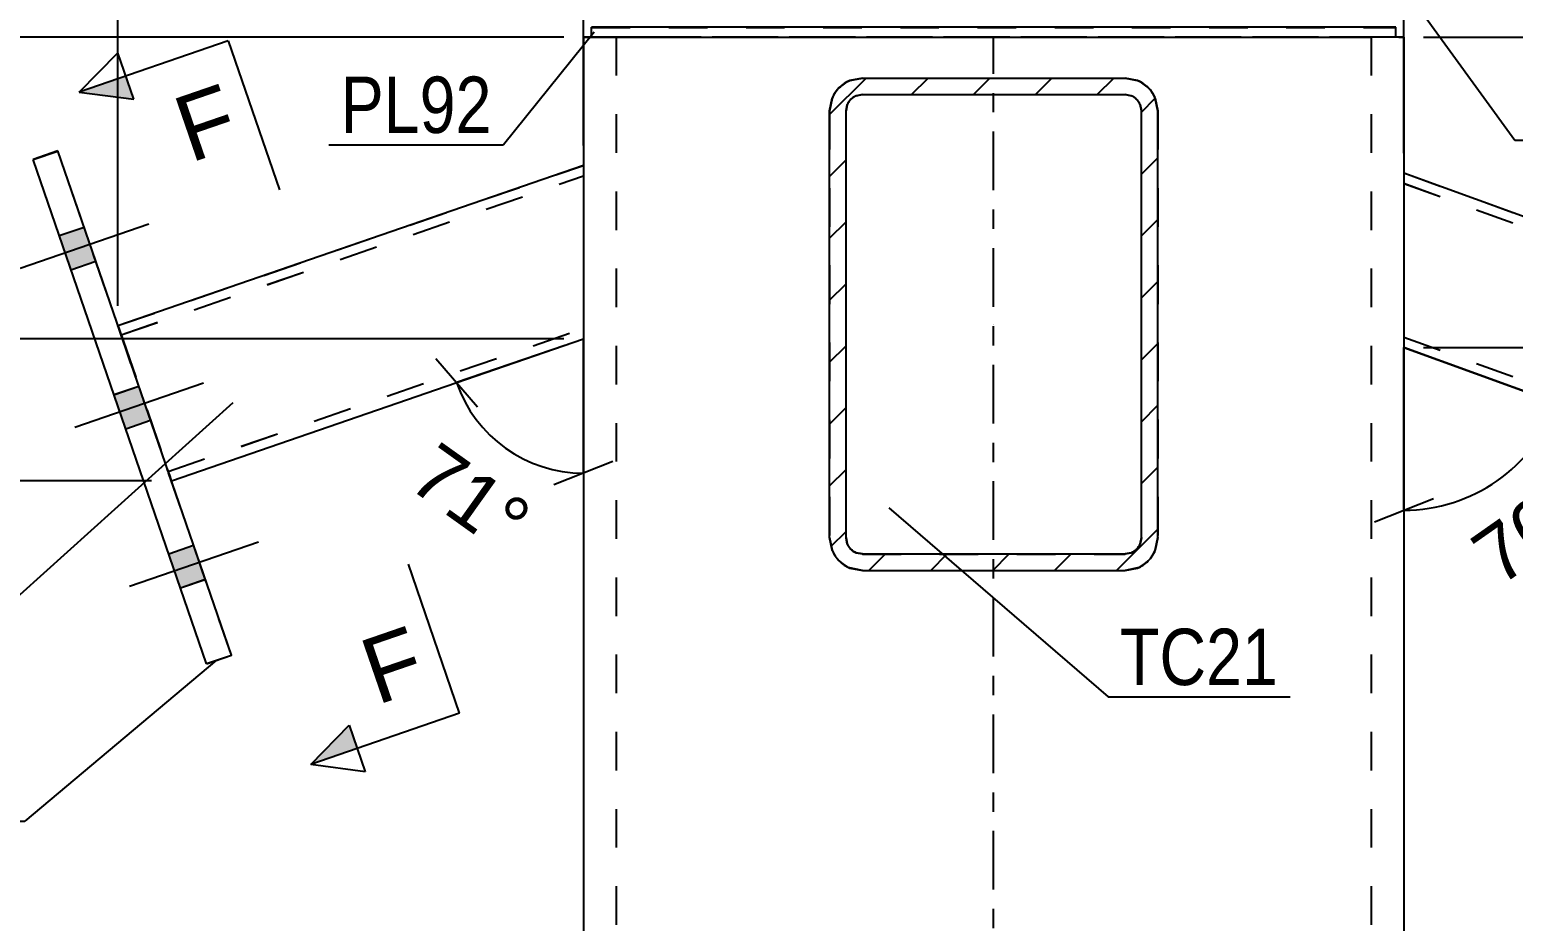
# Model space of a CAD drawing. Header units: millimetres. Extents: x -130 to 464, y -183 to 237.
# Drawn here: x 154.8 to 230.1, y 111 to 156.3 of the extents above; entities that cross this region are included whole.
import ezdxf

# ---------------------------------------------------------------- set-up
doc = ezdxf.new("R2010")
doc.units = ezdxf.units.MM
doc.linetypes.add('DXK_LINE_DOT2', pattern=[3.9198, 1.9599, -1.9599])
doc.linetypes.add('DXK_LINE_DOT3', pattern=[5.9187, 2.979, -0.9799, 0.9799, -0.9799])
doc.styles.add('Arial', font='ARIAL.TTF', dxfattribs={"height": 0.2})
doc.styles.add('Arial Narrow', font='ARIALN.TTF', dxfattribs={"height": 0.2})

# ---------------------------------------------------------------- blocks, each defined once
blk = doc.blocks.new('Part-284929020-3085 - 3059')
at = {"linetype": 'Continuous'}
h = blk.add_hatch(dxfattribs=at)
h.set_pattern_fill('', scale=0.7, style=0, pattern_type=0)
h.set_pattern_definition([(45, (211.9691, 152.8115), (-1.57154, 1.57154), [])])
h.paths.add_polyline_path([(212.096, 152.174), (211.969, 152.812), (211.608, 153.352), (211.067, 153.714), (210.429, 153.84), (197.096, 153.84), (196.458, 153.714), (195.917, 153.352), (195.556, 152.812), (195.429, 152.174), (195.429, 130.507), (195.556, 129.869), (195.917, 129.329), (196.458, 128.967), (197.096, 128.84), (210.429, 128.84), (211.067, 128.967), (211.608, 129.329), (211.969, 129.869), (212.096, 130.507)])
h.paths.add_polyline_path([(211.199, 130.188), (211.019, 129.918), (210.748, 129.737), (210.429, 129.674), (197.096, 129.674), (196.777, 129.737), (196.507, 129.918), (196.326, 130.188), (196.263, 130.507), (196.263, 152.174), (196.326, 152.493), (196.507, 152.763), (196.777, 152.944), (197.096, 153.007), (210.429, 153.007), (210.748, 152.944), (211.019, 152.763), (211.199, 152.493), (211.263, 152.174), (211.263, 130.507)])
at = {"color": 2, "linetype": 'Continuous'}
for p, q in [((197.096, 153.84), (196.458, 153.714)), ((197.096, 153.84), (210.429, 153.84)), ((211.067, 153.714), (210.429, 153.84)), ((196.777, 152.944), (197.096, 153.007)), ((197.096, 153.004), (196.777, 152.941)), ((197.096, 153.004), (197.096, 153.007)), ((197.096, 153.007), (210.429, 153.007)), ((197.096, 153.004), (210.429, 153.004)), ((210.429, 153.004), (210.429, 153.007)), ((210.429, 153.007), (210.748, 152.944)), ((210.748, 152.941), (210.429, 153.004)), ((195.556, 152.812), (195.429, 152.174)), ((196.263, 152.174), (196.326, 152.493)), ((211.199, 152.493), (211.263, 152.174)), ((212.096, 152.174), (211.969, 152.812)), ((195.429, 130.507), (195.429, 152.174)), ((196.263, 130.507), (196.263, 152.174)), ((211.263, 130.507), (211.263, 152.174)), ((212.096, 130.507), (212.096, 152.174)), ((195.429, 130.507), (195.556, 129.869)), ((196.326, 130.188), (196.263, 130.507)), ((211.263, 130.507), (211.199, 130.188)), ((211.969, 129.869), (212.096, 130.507)), ((197.096, 129.674), (196.777, 129.737)), ((197.096, 129.674), (210.429, 129.674)), ((210.748, 129.737), (210.429, 129.674)), ((196.458, 128.967), (197.096, 128.84)), ((197.096, 128.838), (196.458, 128.965)), ((197.096, 128.838), (197.096, 128.84)), ((197.096, 128.84), (210.429, 128.84)), ((210.429, 128.84), (211.067, 128.967)), ((211.067, 128.965), (210.429, 128.838)), ((210.429, 128.838), (210.429, 128.84)), ((197.096, 128.838), (210.429, 128.838))]:
    blk.add_line(p, q, dxfattribs=at)
at = {"color": 7, "linetype": 'DXK_LINE_DOT2'}
for p, q in [((196.458, 153.711), (197.096, 153.838)), ((197.096, 153.838), (197.096, 153.84)), ((197.096, 153.838), (210.429, 153.838)), ((210.429, 153.838), (210.429, 153.84)), ((210.429, 153.838), (211.067, 153.711)), ((195.429, 152.171), (195.556, 152.809)), ((196.326, 152.49), (196.263, 152.171)), ((196.326, 152.49), (196.326, 152.493)), ((211.199, 152.49), (211.199, 152.493)), ((211.263, 152.171), (211.199, 152.49)), ((211.969, 152.809), (212.096, 152.171)), ((195.429, 152.171), (195.429, 152.174)), ((195.429, 152.171), (195.429, 130.504)), ((196.263, 152.171), (196.263, 152.174)), ((196.263, 130.504), (196.263, 152.171)), ((211.263, 152.171), (211.263, 152.174)), ((211.263, 130.504), (211.263, 152.171)), ((212.096, 152.174), (212.096, 130.504)), ((195.556, 129.867), (195.429, 130.504)), ((196.263, 130.504), (196.263, 130.507)), ((196.263, 130.504), (196.326, 130.186)), ((211.199, 130.186), (211.263, 130.504)), ((211.263, 130.504), (211.263, 130.507)), ((212.096, 130.504), (211.969, 129.867)), ((195.556, 129.867), (195.556, 129.869)), ((196.777, 129.735), (197.096, 129.671)), ((197.096, 129.671), (197.096, 129.674)), ((197.096, 129.671), (210.429, 129.671)), ((210.429, 129.671), (210.748, 129.735)), ((210.429, 129.671), (210.429, 129.674)), ((211.969, 129.867), (211.969, 129.869))]:
    blk.add_line(p, q, dxfattribs=at)
at = {"color": 7, "linetype": 'DXK_LINE_DOT3'}
blk.add_line((203.763, 141.34), (203.763, 141.338), dxfattribs=at)
at = {"color": 2, "linetype": 'Continuous'}
for centre, radius, start, end in [((197.096, 152.174), 1.667, 112.5, 157.5), ((210.429, 152.174), 1.667, 22.5, 67.5), ((197.096, 152.174), 0.833, 112.5, 157.5), ((197.096, 152.171), 0.833, 112.5, 157.5), ((210.429, 152.174), 0.833, 22.5, 67.5), ((210.429, 152.171), 0.833, 22.5, 67.5), ((197.096, 130.507), 1.667, 202.5, 247.5), ((197.096, 130.504), 1.667, 202.5, 247.5), ((197.096, 130.507), 0.833, 202.5, 247.5), ((210.429, 130.507), 0.833, 292.5, 337.5), ((210.429, 130.507), 1.667, 292.5, 337.5), ((210.429, 130.504), 1.667, 292.5, 337.5)]:
    blk.add_arc(centre, radius, start, end, dxfattribs=at)
at = {"color": 7, "linetype": 'DXK_LINE_DOT2'}
for centre, radius, start, end in [((197.096, 152.171), 1.667, 112.5, 157.5), ((210.429, 152.171), 1.667, 22.5, 67.5), ((197.096, 130.504), 0.833, 202.5, 247.5), ((210.429, 130.504), 0.833, 292.5, 337.5)]:
    blk.add_arc(centre, radius, start, end, dxfattribs=at)
blk = doc.blocks.new('Part-284929020-3208 - 3059')
at = {"color": 2, "linetype": 'Continuous'}
for p, q in [((156.236, 150.136), (154.975, 149.702)), ((165.052, 124.527), (156.236, 150.136)), ((163.791, 124.093), (154.975, 149.702)), ((163.791, 124.088), (154.975, 149.697)), ((163.791, 124.093), (165.052, 124.527)), ((165.052, 124.522), (163.791, 124.088)), ((165.052, 124.522), (165.05, 124.527)), ((165.052, 124.522), (165.052, 124.527)), ((163.791, 124.088), (163.791, 124.093))]:
    blk.add_line(p, q, dxfattribs=at)
at = {"color": 7, "linetype": 'DXK_LINE_DOT2'}
for p, q in [((154.975, 149.697), (156.236, 150.131)), ((156.236, 150.131), (156.236, 150.136)), ((165.05, 124.527), (156.236, 150.131)), ((154.975, 149.697), (154.975, 149.702))]:
    blk.add_line(p, q, dxfattribs=at)
blk = doc.blocks.new('Part-284929020-3080 - 3059')
at = {"color": 2, "linetype": 'Continuous'}
for p, q in [((224.176, 156.421), (183.343, 156.421)), ((183.343, 155.921), (183.343, 156.421)), ((224.176, 155.921), (224.176, 156.421)), ((183.343, 155.921), (184.74, 155.921)), ((224.176, 155.921), (222.779, 155.921))]:
    blk.add_line(p, q, dxfattribs=at)
at = {"color": 7, "linetype": 'DXK_LINE_DOT2'}
for p, q in [((183.343, 156.413), (224.176, 156.413)), ((183.343, 155.913), (183.343, 155.921)), ((183.343, 155.913), (183.343, 155.921)), ((224.176, 155.913), (183.343, 155.913)), ((222.779, 155.921), (184.74, 155.921)), ((224.176, 155.913), (224.176, 155.921)), ((224.176, 155.921), (224.176, 155.913))]:
    blk.add_line(p, q, dxfattribs=at)
blk = doc.blocks.new('Part-284929020-3150 - 3059')
at = {"color": 7, "linetype": 'DXK_LINE_DOT2'}
for p, q in [((197.096, 153.83), (196.458, 153.703)), ((197.096, 153.83), (210.429, 153.83)), ((197.096, 153.827), (197.096, 153.83)), ((210.429, 153.827), (210.429, 153.83)), ((211.067, 153.703), (210.429, 153.83)), ((196.777, 152.933), (197.096, 152.997)), ((197.096, 152.994), (197.096, 152.997)), ((197.096, 152.997), (210.429, 152.997)), ((210.429, 152.994), (210.429, 152.997)), ((210.429, 152.997), (210.748, 152.933)), ((195.556, 152.801), (195.429, 152.163)), ((196.263, 152.163), (196.326, 152.482)), ((196.326, 152.48), (196.326, 152.482)), ((211.199, 152.48), (211.199, 152.482)), ((211.199, 152.482), (211.263, 152.163)), ((212.096, 152.163), (211.969, 152.801)), ((195.429, 152.163), (195.429, 130.494)), ((196.263, 152.161), (196.263, 152.163)), ((196.263, 130.497), (196.263, 152.163)), ((211.263, 152.161), (211.263, 152.163)), ((211.263, 130.497), (211.263, 152.163)), ((212.096, 152.163), (212.096, 130.494)), ((195.429, 130.497), (195.556, 129.859)), ((196.263, 130.494), (196.263, 130.497)), ((196.326, 130.178), (196.263, 130.497)), ((211.263, 130.497), (211.199, 130.178)), ((211.263, 130.494), (211.263, 130.497)), ((211.969, 129.859), (212.096, 130.497)), ((195.556, 129.856), (195.556, 129.859)), ((197.096, 129.663), (196.777, 129.727)), ((197.096, 129.661), (197.096, 129.663)), ((197.096, 129.663), (210.429, 129.663)), ((210.748, 129.727), (210.429, 129.663)), ((210.429, 129.661), (210.429, 129.663)), ((211.969, 129.856), (211.969, 129.859)), ((196.458, 128.957), (197.096, 128.83)), ((210.429, 128.83), (211.067, 128.957)), ((197.096, 128.83), (210.429, 128.83)), ((197.096, 128.83), (197.096, 128.827)), ((210.429, 128.827), (210.429, 128.83))]:
    blk.add_line(p, q, dxfattribs=at)
at = {"color": 7, "linetype": 'DXK_LINE_DOT3'}
blk.add_line((203.763, 141.33), (203.763, 141.327), dxfattribs=at)
at = {"color": 7, "linetype": 'DXK_LINE_DOT2'}
for centre, radius, start, end in [((197.096, 152.163), 1.667, 112.5, 157.5), ((210.429, 152.163), 1.667, 22.5, 67.5), ((197.096, 152.163), 0.833, 112.5, 157.5), ((210.429, 152.163), 0.833, 22.5, 67.5), ((197.096, 130.497), 1.667, 202.5, 247.5), ((197.096, 130.497), 0.833, 202.5, 247.5), ((210.429, 130.497), 0.833, 292.5, 337.5), ((210.429, 130.497), 1.667, 292.5, 337.5)]:
    blk.add_arc(centre, radius, start, end, dxfattribs=at)
blk = doc.blocks.new('Part-284929020-3118 - 3059')
at = {"color": 2, "linetype": 'Continuous'}
for p, q in [((182.926, 155.92), (183.18, 155.921)), ((182.926, 155.92), (182.926, 106.708)), ((183.18, 155.921), (183.343, 155.921)), ((184.74, 155.921), (184.984, 155.921)), ((184.984, 155.921), (186.259, 155.921)), ((186.259, 155.921), (221.259, 155.921)), ((221.259, 155.921), (222.535, 155.921)), ((222.779, 155.921), (222.535, 155.921)), ((224.339, 155.921), (224.176, 155.921)), ((224.339, 155.921), (224.593, 155.92)), ((224.593, 155.92), (224.593, 106.708))]:
    blk.add_line(p, q, dxfattribs=at)
at = {"color": 7, "linetype": 'DXK_LINE_DOT2'}
for p, q in [((183.18, 155.914), (182.926, 155.914)), ((183.902, 155.913), (183.18, 155.914)), ((183.343, 155.921), (183.902, 155.921)), ((183.902, 155.921), (184.74, 155.921)), ((184.984, 155.913), (183.902, 155.913)), ((184.593, 155.92), (184.593, 106.708)), ((184.72, 155.92), (184.593, 155.92)), ((184.593, 155.914), (184.72, 155.914)), ((185.081, 155.921), (184.72, 155.92)), ((184.72, 155.914), (185.081, 155.914)), ((186.259, 155.913), (184.984, 155.913)), ((185.622, 155.921), (185.081, 155.921)), ((185.081, 155.914), (185.622, 155.914)), ((186.259, 155.921), (185.622, 155.921)), ((185.622, 155.914), (186.259, 155.914)), ((186.259, 155.921), (221.259, 155.921)), ((186.259, 155.914), (221.259, 155.914)), ((186.259, 155.913), (221.259, 155.913)), ((221.897, 155.921), (221.259, 155.921)), ((221.259, 155.914), (221.897, 155.914)), ((222.535, 155.913), (221.259, 155.913)), ((222.438, 155.921), (221.897, 155.921)), ((221.897, 155.914), (222.438, 155.914)), ((222.799, 155.92), (222.438, 155.921)), ((222.438, 155.914), (222.799, 155.914)), ((223.616, 155.913), (222.535, 155.913)), ((223.616, 155.921), (222.779, 155.921)), ((222.926, 155.92), (222.799, 155.92)), ((222.799, 155.914), (222.926, 155.914)), ((222.926, 155.92), (222.926, 106.708)), ((224.176, 155.921), (223.616, 155.921)), ((224.339, 155.914), (223.616, 155.913)), ((224.593, 155.914), (224.339, 155.914))]:
    blk.add_line(p, q, dxfattribs=at)
at = {"color": 7, "linetype": 'DXK_LINE_DOT3'}
blk.add_line((203.759, 106.708), (203.759, 155.917), dxfattribs=at)
blk = doc.blocks.new('Bolt-284929020-3203 - 3059')
at = {"linetype": 'Continuous'}
for points in [[(158.162, 144.54), (157.565, 146.274), (156.304, 145.84), (156.901, 144.106)], [(158.162, 144.539), (157.565, 146.272), (156.304, 145.838), (156.901, 144.105)], [(158.162, 144.537), (157.565, 146.271), (156.304, 145.837), (156.901, 144.103)], [(160.942, 136.464), (160.345, 138.197), (159.085, 137.763), (159.682, 136.03)], [(160.942, 136.461), (160.345, 138.194), (159.085, 137.76), (159.682, 136.027)], [(163.723, 128.387), (163.126, 130.121), (161.865, 129.687), (162.462, 127.953)], [(163.723, 128.386), (163.126, 130.119), (161.865, 129.685), (162.462, 127.952)], [(163.723, 128.384), (163.126, 130.118), (161.865, 129.684), (162.462, 127.95)]]:
    blk.add_hatch(color=1, dxfattribs=at).paths.add_polyline_path(points)
at = {"color": 1, "linetype": 'Continuous'}
for p, q in [((154.318, 144.186), (160.858, 146.438)), ((154.318, 144.185), (160.858, 146.436)), ((154.318, 144.183), (160.858, 146.435)), ((156.304, 145.84), (157.565, 146.274)), ((156.304, 145.838), (157.565, 146.272)), ((156.304, 145.837), (157.565, 146.271)), ((156.901, 144.106), (158.162, 144.54)), ((156.901, 144.105), (158.162, 144.539)), ((156.901, 144.103), (158.162, 144.537)), ((157.098, 136.11), (163.638, 138.361)), ((157.098, 136.107), (163.638, 138.358)), ((159.085, 137.763), (160.345, 138.197)), ((159.085, 137.76), (160.345, 138.194)), ((159.682, 136.03), (160.942, 136.464)), ((159.682, 136.027), (160.942, 136.461)), ((159.879, 128.033), (166.418, 130.285)), ((159.879, 128.032), (166.418, 130.283)), ((159.879, 128.03), (166.418, 130.282)), ((161.865, 129.687), (163.126, 130.121)), ((161.865, 129.685), (163.126, 130.119)), ((161.865, 129.684), (163.126, 130.118)), ((162.462, 127.953), (163.723, 128.387)), ((162.462, 127.952), (163.723, 128.386)), ((162.462, 127.95), (163.723, 128.384))]:
    blk.add_line(p, q, dxfattribs=at)
blk = doc.blocks.new('Part-284929020-3175 - 3059')
at = {"color": 2, "linetype": 'Continuous'}
for p, q in [((224.593, 149.025), (248.085, 140.474)), ((224.593, 140.157), (245.235, 132.644)), ((224.593, 140.155), (245.234, 132.643))]:
    blk.add_line(p, q, dxfattribs=at)
at = {"color": 7, "linetype": 'DXK_LINE_DOT2'}
for p, q in [((224.593, 149.025), (224.593, 140.155)), ((224.593, 149.024), (248.085, 140.473)), ((224.593, 148.493), (247.914, 140.004)), ((224.593, 148.492), (247.914, 140.003)), ((224.593, 140.689), (245.406, 133.113)), ((224.593, 140.688), (245.406, 133.112)), ((247.985, 140.199), (247.874, 139.894)), ((247.874, 139.893), (247.985, 140.198)), ((248.059, 140.403), (247.985, 140.199)), ((247.985, 140.198), (248.059, 140.402)), ((248.085, 140.474), (248.059, 140.403)), ((248.059, 140.402), (248.085, 140.473)), ((248.085, 140.474), (248.085, 140.473)), ((247.874, 139.893), (245.419, 133.148)), ((247.874, 139.894), (245.446, 133.224)), ((247.864, 139.866), (245.456, 133.25)), ((247.864, 139.867), (245.511, 133.404)), ((247.864, 139.867), (247.901, 139.969)), ((247.901, 139.968), (247.864, 139.866)), ((247.901, 139.969), (247.914, 140.004)), ((247.914, 140.003), (247.901, 139.968)), ((247.914, 140.004), (247.914, 140.003)), ((245.456, 133.251), (245.511, 133.404)), ((245.234, 132.643), (245.235, 132.642)), ((245.261, 132.715), (245.235, 132.644)), ((245.235, 132.642), (245.261, 132.714)), ((245.235, 132.644), (245.235, 132.642)), ((245.335, 132.919), (245.261, 132.715)), ((245.261, 132.714), (245.335, 132.917)), ((245.446, 133.224), (245.335, 132.919)), ((245.335, 132.917), (245.419, 133.148)), ((245.406, 133.113), (245.419, 133.149)), ((245.419, 133.148), (245.406, 133.112)), ((245.406, 133.112), (245.406, 133.113)), ((245.419, 133.149), (245.456, 133.251)), ((245.456, 133.25), (245.419, 133.148))]:
    blk.add_line(p, q, dxfattribs=at)
blk = doc.blocks.new('Part-284929020-3197 - 3059')
at = {"color": 2, "linetype": 'Continuous'}
for p, q in [((159.288, 141.269), (182.926, 149.407)), ((162, 133.39), (182.926, 140.594)), ((162.001, 133.389), (182.926, 140.593))]:
    blk.add_line(p, q, dxfattribs=at)
at = {"color": 7, "linetype": 'DXK_LINE_DOT2'}
for p, q in [((159.288, 141.268), (182.926, 149.406)), ((182.926, 149.407), (182.926, 140.593)), ((159.45, 140.797), (182.926, 148.878)), ((159.45, 140.795), (182.926, 148.877)), ((159.288, 141.268), (159.288, 141.269)), ((159.312, 141.197), (159.288, 141.269)), ((159.288, 141.268), (159.312, 141.196)), ((159.383, 140.993), (159.312, 141.197)), ((159.312, 141.196), (159.383, 140.991)), ((159.488, 140.686), (159.383, 140.993)), ((159.383, 140.991), (159.488, 140.684)), ((161.837, 133.863), (182.926, 141.123)), ((161.837, 133.861), (182.926, 141.122)), ((159.45, 140.795), (159.45, 140.797)), ((159.45, 140.797), (159.463, 140.761)), ((159.45, 140.795), (159.498, 140.657)), ((159.463, 140.761), (159.551, 140.505)), ((159.488, 140.686), (161.799, 133.974)), ((159.488, 140.684), (161.825, 133.897)), ((159.498, 140.657), (161.79, 134)), ((159.551, 140.505), (161.79, 134.001)), ((161.79, 134.001), (161.837, 133.863)), ((161.825, 133.897), (161.79, 134)), ((161.905, 133.667), (161.799, 133.974)), ((161.837, 133.861), (161.825, 133.897)), ((161.825, 133.897), (161.905, 133.666)), ((161.837, 133.861), (161.837, 133.863)), ((161.975, 133.462), (161.905, 133.667)), ((161.905, 133.666), (161.975, 133.461)), ((162, 133.39), (161.975, 133.462)), ((161.975, 133.461), (162, 133.389)), ((162, 133.389), (162, 133.39)), ((162, 133.389), (162.001, 133.389))]:
    blk.add_line(p, q, dxfattribs=at)
blk = doc.blocks.new('StraightDimension-284929020-3471 - 3059')
at = {"color": 7, "linetype": 'Continuous'}
for p, q in [((277.1, 154.413), (275.9, 157.413)), ((225.593, 155.913), (288.918, 155.913)), ((276.5, 140.157), (276.5, 155.913)), ((275.9, 141.657), (277.1, 138.657)), ((225.593, 140.157), (288.918, 140.157))]:
    blk.add_line(p, q, dxfattribs=at)
at = {"color": 0}
blk.add_wipeout([(275.75, 151.97), (271.55, 151.97), (271.55, 144.1), (275.75, 144.1)], dxfattribs=at)
at = {"color": 3, "style": 'Arial'}
blk.add_text('189', height=2.8652, rotation=90.00021, dxfattribs=at).set_placement((275.15, 144.7))
at = {"color": 0, "linetype": 'Continuous'}
blk.add_wipeout([(289.518, 156.513), (289.518, 160.713), (277.2, 160.713), (277.2, 156.513)], dxfattribs=at)
at = {"color": 3, "linetype": 'Continuous', "style": 'Arial'}
blk.add_text('14536', height=2.8652, dxfattribs=at).set_placement((277.8, 157.113))
blk = doc.blocks.new('StraightDimension-284929020-3262 - 3059')
at = {"color": 7, "linetype": 'Continuous'}
for p, q in [((182.926, 150.406), (182.926, 201.834)), ((224.593, 150.023), (224.593, 201.834)), ((184.426, 199.584), (181.426, 198.384)), ((182.926, 198.984), (224.593, 198.984)), ((223.093, 198.384), (226.093, 199.584))]:
    blk.add_line(p, q, dxfattribs=at)
at = {"color": 0}
blk.add_wipeout([(207.695, 199.734), (207.695, 203.934), (199.824, 203.934), (199.824, 199.734)], dxfattribs=at)
at = {"color": 3, "style": 'Arial'}
blk.add_text('500', height=2.8652, dxfattribs=at).set_placement((200.424, 200.334))
blk = doc.blocks.new('StraightDimension-284929020-3272 - 3059')
at = {"color": 7, "linetype": 'Continuous'}
for p, q in [((159.288, 142.268), (159.288, 201.834)), ((182.926, 150.406), (182.926, 201.834)), ((160.788, 199.584), (157.788, 198.384)), ((159.288, 198.984), (182.926, 198.984)), ((181.426, 198.384), (184.426, 199.584))]:
    blk.add_line(p, q, dxfattribs=at)
at = {"color": 0}
blk.add_wipeout([(175.042, 199.734), (175.042, 203.934), (167.171, 203.934), (167.171, 199.734)], dxfattribs=at)
at = {"color": 3, "style": 'Arial'}
blk.add_text('284', height=2.8652, dxfattribs=at).set_placement((167.771, 200.334))
blk = doc.blocks.new('StraightDimension-284929020-3282 - 3059')
at = {"color": 7, "linetype": 'Continuous'}
for p, q in [((224.593, 150.023), (224.593, 201.834)), ((248.085, 141.473), (248.085, 201.834)), ((226.093, 199.584), (223.093, 198.384)), ((224.593, 198.984), (248.085, 198.984)), ((246.585, 198.384), (249.585, 199.584))]:
    blk.add_line(p, q, dxfattribs=at)
at = {"color": 0}
blk.add_wipeout([(240.274, 199.734), (240.274, 203.934), (232.403, 203.934), (232.403, 199.734)], dxfattribs=at)
at = {"color": 3, "style": 'Arial'}
blk.add_text('282', height=2.8652, dxfattribs=at).set_placement((233.003, 200.334))
blk = doc.blocks.new('StraightDimension-284929020-3375 - 3059')
at = {"color": 7, "linetype": 'Continuous'}
for p, q in [((134.996, 131.889), (133.796, 134.889)), ((161, 133.389), (117.478, 133.389)), ((134.396, 63.081), (134.396, 133.389)), ((133.796, 64.581), (134.996, 61.581)), ((181.926, 63.081), (121.978, 63.081))]:
    blk.add_line(p, q, dxfattribs=at)
at = {"color": 0, "linetype": 'Continuous'}
blk.add_wipeout([(129.196, 133.989), (129.196, 138.189), (116.878, 138.189), (116.878, 133.989)], dxfattribs=at)
at = {"color": 0}
blk.add_wipeout([(133.646, 103.282), (129.446, 103.282), (129.446, 93.187), (133.646, 93.187)], dxfattribs=at)
at = {"color": 3, "linetype": 'Continuous', "style": 'Arial'}
blk.add_text('14266', height=2.8652, dxfattribs=at).set_placement((117.478, 134.589))
at = {"color": 3, "style": 'Arial'}
blk.add_text('3266', height=2.8652, rotation=90.00021, dxfattribs=at).set_placement((133.046, 93.787))
blk = doc.blocks.new('StraightDimension-284929020-3390 - 3059')
at = {"color": 7, "linetype": 'Continuous'}
for p, q in [((134.996, 154.417), (133.796, 157.417)), ((181.926, 155.917), (121.978, 155.917)), ((134.396, 140.593), (134.396, 155.917)), ((133.796, 142.093), (134.996, 139.093)), ((181.926, 140.593), (117.478, 140.593))]:
    blk.add_line(p, q, dxfattribs=at)
at = {"color": 0}
blk.add_wipeout([(133.646, 152.19), (129.446, 152.19), (129.446, 144.319), (133.646, 144.319)], dxfattribs=at)
at = {"color": 3, "style": 'Arial'}
blk.add_text('184', height=2.8652, rotation=90.00021, dxfattribs=at).set_placement((133.046, 144.919))
at = {"color": 0, "linetype": 'Continuous'}
blk.add_wipeout([(133.696, 156.517), (133.696, 160.717), (121.378, 160.717), (121.378, 156.517)], dxfattribs=at)
at = {"color": 3, "linetype": 'Continuous', "style": 'Arial'}
blk.add_text('14536', height=2.8652, dxfattribs=at).set_placement((121.978, 157.117))
blk = doc.blocks.new('StraightDimension-284929020-3403 - 3059')
at = {"color": 7, "linetype": 'Continuous'}
for p, q in [((133.796, 142.093), (134.996, 139.093)), ((181.926, 140.593), (117.478, 140.593)), ((134.396, 133.389), (134.396, 140.593)), ((134.996, 131.889), (133.796, 134.889)), ((161, 133.389), (117.478, 133.389))]:
    blk.add_line(p, q, dxfattribs=at)
at = {"color": 0, "linetype": 'Continuous'}
blk.add_wipeout([(129.196, 141.193), (129.196, 145.393), (116.878, 145.393), (116.878, 141.193)], dxfattribs=at)
at = {"color": 3, "linetype": 'Continuous', "style": 'Arial'}
blk.add_text('14352', height=2.8652, dxfattribs=at).set_placement((117.478, 141.793))
at = {"color": 0}
blk.add_wipeout([(133.646, 139.814), (129.446, 139.814), (129.446, 134.167), (133.646, 134.167)], dxfattribs=at)
at = {"color": 3, "style": 'Arial'}
blk.add_text('86', height=2.8652, rotation=90.00021, dxfattribs=at).set_placement((133.046, 134.767))
blk = doc.blocks.new('StraightDimension-284929020-3441 - 3059')
at = {"color": 7, "linetype": 'Continuous'}
for p, q in [((277.1, 131.142), (275.9, 134.142)), ((246.235, 132.642), (288.918, 132.642)), ((276.5, 62.645), (276.5, 132.642)), ((275.9, 64.145), (277.1, 61.145)), ((225.593, 62.645), (288.918, 62.645))]:
    blk.add_line(p, q, dxfattribs=at)
at = {"color": 0}
blk.add_wipeout([(275.75, 102.691), (271.55, 102.691), (271.55, 92.596), (275.75, 92.596)], dxfattribs=at)
at = {"color": 3, "style": 'Arial'}
blk.add_text('3262', height=2.8652, rotation=90.00021, dxfattribs=at).set_placement((275.15, 93.196))
at = {"color": 0, "linetype": 'Continuous'}
blk.add_wipeout([(289.518, 133.242), (289.518, 137.442), (277.2, 137.442), (277.2, 133.242)], dxfattribs=at)
at = {"color": 3, "linetype": 'Continuous', "style": 'Arial'}
blk.add_text('14257', height=2.8652, dxfattribs=at).set_placement((277.8, 133.842))
blk = doc.blocks.new('StraightDimension-284929020-3456 - 3059')
at = {"color": 7, "linetype": 'Continuous'}
for p, q in [((275.9, 141.657), (277.1, 138.657)), ((225.593, 140.157), (288.918, 140.157)), ((276.5, 132.642), (276.5, 140.157)), ((277.1, 131.142), (275.9, 134.142)), ((246.235, 132.642), (288.918, 132.642))]:
    blk.add_line(p, q, dxfattribs=at)
at = {"color": 0, "linetype": 'Continuous'}
blk.add_wipeout([(289.518, 140.757), (289.518, 144.957), (277.2, 144.957), (277.2, 140.757)], dxfattribs=at)
at = {"color": 0}
blk.add_wipeout([(275.75, 139.223), (271.55, 139.223), (271.55, 133.576), (275.75, 133.576)], dxfattribs=at)
at = {"color": 3, "linetype": 'Continuous', "style": 'Arial'}
blk.add_text('14347', height=2.8652, dxfattribs=at).set_placement((277.8, 141.357))
at = {"color": 3, "style": 'Arial'}
blk.add_text('90', height=2.8652, rotation=90.00021, dxfattribs=at).set_placement((275.15, 134.176))
blk = doc.blocks.new('StraightDimension-284929020-3492 - 3059')
at = {"color": 7, "linetype": 'Continuous'}
for p, q in [((149.207, 165.75), (150.407, 162.75)), ((181.926, 164.25), (146.957, 164.25)), ((149.807, 156.916), (149.807, 164.25)), ((150.407, 155.416), (149.207, 158.416)), ((181.926, 156.916), (146.957, 156.916))]:
    blk.add_line(p, q, dxfattribs=at)
at = {"color": 0}
blk.add_wipeout([(149.057, 163.407), (144.857, 163.407), (144.857, 157.759), (149.057, 157.759)], dxfattribs=at)
at = {"color": 3, "style": 'Arial'}
blk.add_text('88', height=2.8652, rotation=90.00021, dxfattribs=at).set_placement((148.457, 158.359))
blk = doc.blocks.new('AngleDimension-284929020-3565 - 3059')
at = {"color": 7, "linetype": 'Continuous'}
for p, q in [((176.483, 138.372), (182.926, 140.59)), ((181.98, 140.264), (176.483, 138.372)), ((182.926, 133.776), (182.926, 140.59)), ((175.428, 139.595), (177.539, 137.149)), ((184.426, 134.376), (181.426, 133.176))]:
    blk.add_line(p, q, dxfattribs=at)
blk.add_arc((182.926, 140.59), 6.814, 198.99689, 270, dxfattribs=at)
at = {"color": 0}
blk.add_wipeout([(178.957, 128.787), (181.396, 132.206), (175.497, 136.414), (173.058, 132.995)], dxfattribs=at)
at = {"color": 3, "style": 'Arial'}
blk.add_text('71°', height=2.8652, rotation=-35.50046, dxfattribs=at).set_placement((173.895, 133.135))
blk = doc.blocks.new('AngleDimension-284929020-3569 - 3059')
at = {"color": 7, "linetype": 'Continuous'}
for p, q in [((232.353, 137.331), (224.593, 140.155)), ((224.593, 131.897), (224.593, 140.155)), ((225.532, 139.813), (232.353, 137.331)), ((232.302, 138.945), (232.404, 135.716)), ((223.093, 131.297), (226.093, 132.497))]:
    blk.add_line(p, q, dxfattribs=at)
blk.add_arc((224.593, 140.155), 8.259, 270, 340.00003, dxfattribs=at)
at = {"color": 0}
blk.add_wipeout([(235.223, 131.291), (232.814, 134.731), (226.878, 130.575), (229.287, 127.134)], dxfattribs=at)
at = {"color": 3, "style": 'Arial'}
blk.add_text('70°', height=2.8652, rotation=35.00199, dxfattribs=at).set_placement((229.434, 127.97))
blk = doc.blocks.new('Mark-284929020-3204 - 3059')
at = {"color": 30, "linetype": 'Continuous'}
for p in [(164.297, 124.281), (145.313, 116.111)]:
    blk.add_line(p, (154.552, 116.111), dxfattribs=at)
at = {"color": 0}
blk.add_wipeout([(153.952, 116.711), (153.952, 119.711), (145.913, 119.711), (145.913, 116.711)], dxfattribs=at)
blk.add_wipeout([(153.952, 116.711), (153.952, 119.711), (145.913, 119.711), (145.913, 116.711)], dxfattribs=at)
at = {"color": 3, "style": 'Arial Narrow'}
blk.add_text('SP19', height=2.8633, dxfattribs=at).set_placement((145.913, 116.711))
blk = doc.blocks.new('Mark-284929020-3076 - 3059')
at = {"color": 30, "linetype": 'Continuous'}
for p in [(183.468, 156.173), (169.998, 150.449)]:
    blk.add_line(p, (178.874, 150.449), dxfattribs=at)
at = {"color": 0}
blk.add_wipeout([(178.274, 151.049), (178.274, 154.049), (170.598, 154.049), (170.598, 151.049)], dxfattribs=at)
blk.add_wipeout([(178.274, 151.049), (178.274, 154.049), (170.598, 154.049), (170.598, 151.049)], dxfattribs=at)
at = {"color": 3, "style": 'Arial Narrow'}
blk.add_text('PL92', height=2.8633, dxfattribs=at).set_placement((170.598, 151.049))
blk = doc.blocks.new('Mark-284929020-3081 - 3059')
at = {"color": 30, "linetype": 'Continuous'}
for p, q in [((198.44, 132.017), (209.576, 122.415)), ((209.576, 122.415), (218.812, 122.415))]:
    blk.add_line(p, q, dxfattribs=at)
at = {"color": 0}
blk.add_wipeout([(218.212, 123.015), (218.212, 126.015), (210.176, 126.015), (210.176, 123.015)], dxfattribs=at)
blk.add_wipeout([(218.212, 123.015), (218.212, 126.015), (210.176, 126.015), (210.176, 123.015)], dxfattribs=at)
at = {"color": 3, "style": 'Arial Narrow'}
blk.add_text('TC21', height=2.8633, dxfattribs=at).set_placement((210.176, 123.015))
blk = doc.blocks.new('SectionMark-284929020-3576 - 3059')
at = {"linetype": 'Continuous'}
for points in [[(159.683, 153.944), (160.09, 152.762), (157.319, 153.13)], [(171.033, 120.974), (171.44, 119.792), (169.077, 118.978)]]:
    blk.add_hatch(color=6, dxfattribs=at).paths.add_polyline_path(points)
at = {"color": 6, "linetype": 'Continuous'}
for p, q in [((157.319, 153.13), (159.276, 155.126)), ((160.09, 152.762), (159.276, 155.126)), ((157.319, 153.13), (160.09, 152.762)), ((176.641, 121.583), (169.077, 118.978)), ((169.077, 118.978), (171.033, 120.974)), ((171.033, 120.974), (171.847, 118.61)), ((171.847, 118.61), (169.077, 118.978))]:
    blk.add_line(p, q, dxfattribs=at)
at = {"color": 0, "linetype": 'Continuous'}
for points in [[(165.647, 150.445), (164.507, 153.754), (161.812, 152.826), (162.952, 149.517)], [(175.126, 122.912), (173.986, 126.221), (171.291, 125.293), (172.43, 121.984)]]:
    blk.add_wipeout(points, dxfattribs=at)
at = {"color": 6, "linetype": 'Continuous'}
for p, q in [((164.883, 155.735), (157.319, 153.13)), ((164.883, 155.735), (167.488, 148.17)), ((176.641, 121.583), (174.037, 129.147))]:
    blk.add_line(p, q, dxfattribs=at)
at = {"color": 3, "linetype": 'Continuous', "style": 'Arial'}
for p in [(162.952, 149.517), (172.43, 121.984)]:
    blk.add_text('F', height=3.343, rotation=18.99928, dxfattribs=at).set_placement(p)
blk = doc.blocks.new('Mark-284929020-3193 - 3059')
at = {"color": 30, "linetype": 'Continuous'}
for p in [(165.118, 137.346), (141.064, 125.646)]:
    blk.add_line(p, (152.128, 125.646), dxfattribs=at)
at = {"color": 0}
blk.add_wipeout([(151.528, 126.246), (151.528, 129.246), (141.664, 129.246), (141.664, 126.246)], dxfattribs=at)
blk.add_wipeout([(151.528, 126.246), (151.528, 129.246), (141.664, 129.246), (141.664, 126.246)], dxfattribs=at)
at = {"color": 3, "style": 'Arial Narrow'}
blk.add_text('TC367', height=2.8633, dxfattribs=at).set_placement((141.664, 126.246))
blk = doc.blocks.new('Mark-284929020-3249 - 3059')
at = {"color": 30, "linetype": 'Continuous'}
for p, q in [((225.093, 157.745), (230.226, 150.69)), ((230.226, 150.69), (240.93, 150.69))]:
    blk.add_line(p, q, dxfattribs=at)
at = {"color": 0}
blk.add_wipeout([(240.33, 151.29), (240.33, 154.29), (230.826, 154.29), (230.826, 151.29)], dxfattribs=at)
blk.add_wipeout([(240.33, 151.29), (240.33, 154.29), (230.826, 154.29), (230.826, 151.29)], dxfattribs=at)
at = {"color": 3, "style": 'Arial Narrow'}
blk.add_text('PL773', height=2.8633, dxfattribs=at).set_placement((230.826, 151.29))

msp = doc.modelspace()

# ---------------------------------------------------------------- block references
for name in ['Part-284929020-3080 - 3059', 'Part-284929020-3118 - 3059', 'Part-284929020-3085 - 3059', 'Part-284929020-3150 - 3059', 'Part-284929020-3208 - 3059', 'Part-284929020-3197 - 3059', 'Part-284929020-3175 - 3059', 'Bolt-284929020-3203 - 3059']:
    msp.add_blockref(name, (0, 0))

# ---------------------------------------------------------------- next in the draw order: block references
for name in ['StraightDimension-284929020-3471 - 3059', 'StraightDimension-284929020-3375 - 3059', 'StraightDimension-284929020-3441 - 3059', 'Mark-284929020-3081 - 3059']:
    msp.add_blockref(name, (0, 0))

# ---------------------------------------------------------------- next in the draw order: block references
for name in ['StraightDimension-284929020-3262 - 3059', 'Mark-284929020-3204 - 3059']:
    msp.add_blockref(name, (0, 0))

# ---------------------------------------------------------------- next in the draw order: block references
for name in ['StraightDimension-284929020-3272 - 3059', 'StraightDimension-284929020-3282 - 3059']:
    msp.add_blockref(name, (0, 0))

# ---------------------------------------------------------------- next in the draw order: block references
for name in ['StraightDimension-284929020-3390 - 3059', 'Mark-284929020-3249 - 3059', 'StraightDimension-284929020-3456 - 3059']:
    msp.add_blockref(name, (0, 0))

# ---------------------------------------------------------------- next in the draw order: block references
for name in ['StraightDimension-284929020-3492 - 3059', 'StraightDimension-284929020-3403 - 3059', 'AngleDimension-284929020-3569 - 3059']:
    msp.add_blockref(name, (0, 0))

# ---------------------------------------------------------------- next in the draw order: block references
for name in ['Mark-284929020-3076 - 3059', 'AngleDimension-284929020-3565 - 3059']:
    msp.add_blockref(name, (0, 0))

# ---------------------------------------------------------------- next in the draw order: block references
msp.add_blockref('SectionMark-284929020-3576 - 3059', (0, 0))

# ---------------------------------------------------------------- next in the draw order: block references
msp.add_blockref('Mark-284929020-3193 - 3059', (0, 0))

doc.saveas('drawing.dxf')
